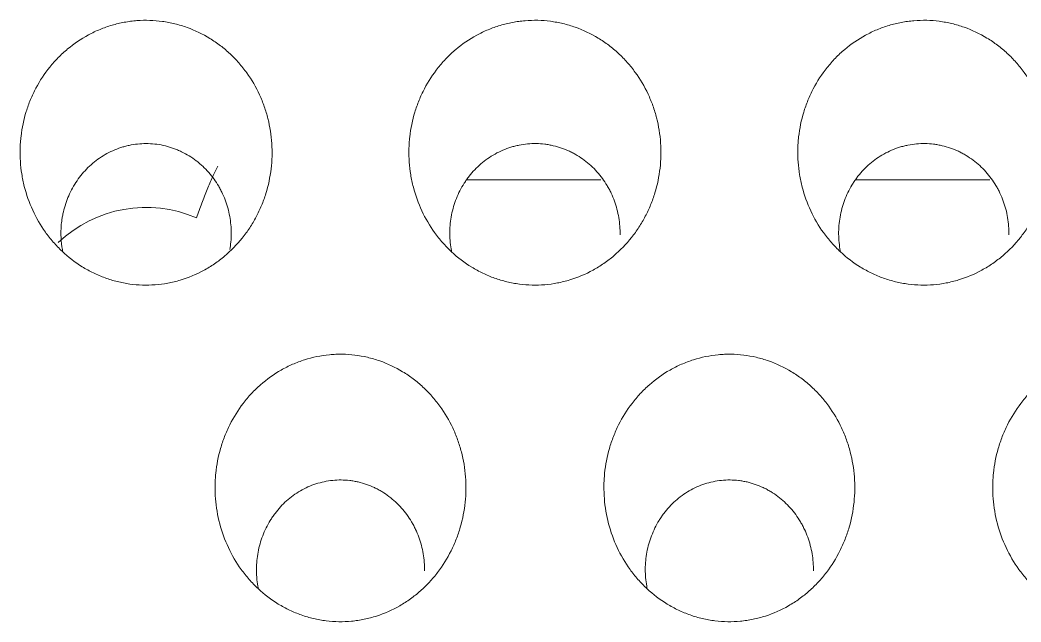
# Model space of a CAD drawing. Header units: inches. Extents: x 3778 to 56227, y -16914 to 35091.
# Drawn here: x 42597.92 to 42605.61, y -12669.03 to -12664.4 of the extents above; entities that cross this region are included whole.
import ezdxf

# ---------------------------------------------------------------- set-up
doc = ezdxf.new("R2010")
doc.units = ezdxf.units.IN
doc.header["$LTSCALE"] = 100
doc.header["$MEASUREMENT"] = 0
doc.layers.add('2-con', color=2, linetype='Continuous')
doc.layers.add('mark-B', color=2, linetype='Continuous', lineweight=20)

# ---------------------------------------------------------------- blocks, each defined once
blk = doc.blocks.new('무풍1WAY 대형')
at = {"layer": 'mark-B'}
for p, q in [((79.7084, -413.3262), (78.6747, -413.3262)), ((82.6961, -413.3262), (81.6624, -413.3262))]:
    blk.add_line(p, q, dxfattribs=at)
blk.add_ellipse((85.1575, -412.0844), major_axis=(0, -1.0288), ratio=0.971746, start_param=5.885974, end_param=7.024212, dxfattribs=at)
for points, knots in [([(78.4519, -410.3292), (78.4903, -410.3826), (78.523, -410.4387), (78.5778, -410.5559), (78.6, -410.617), (78.6333, -410.7441), (78.644, -410.8083), (78.6516, -410.9052), (78.6527, -410.9377), (78.6521, -410.9866), (78.6516, -411.0029), (78.6498, -411.0357), (78.6485, -411.0521), (78.6403, -411.1334), (78.628, -411.197), (78.6012, -411.2905), (78.5908, -411.3213), (78.5671, -411.3821), (78.5537, -411.4123), (78.5099, -411.4998), (78.4757, -411.5547), (78.4165, -411.632), (78.3955, -411.6569), (78.362, -411.6929), (78.3504, -411.7047), (78.3269, -411.7275), (78.315, -411.7386), (78.2538, -411.7923), (78.2011, -411.83), (78.1304, -411.8703), (78.116, -411.878), (78.0867, -411.8928), (78.0717, -411.8998), (78.0266, -411.9196), (77.9961, -411.9311), (77.9033, -411.9606), (77.8396, -411.9737), (77.7576, -411.9815), (77.7411, -411.9826), (77.7084, -411.9839), (77.6921, -411.9841), (77.6432, -411.9834), (77.5784, -411.979), (77.5141, -411.9676), (77.4661, -411.9564), (77.4501, -411.9522), (77.4186, -411.9431), (77.403, -411.9381), (77.326, -411.9112), (77.2672, -411.8834), (77.1971, -411.841), (77.1832, -411.8321), (77.156, -411.8136), (77.1161, -411.785), (77.0538, -411.7327), (77.0083, -411.6861), (76.965, -411.6372), (76.9444, -411.6114), (76.8868, -411.5319), (76.854, -411.4759), (76.8194, -411.4022), (76.8129, -411.3873), (76.8004, -411.3571), (76.7944, -411.3417), (76.7778, -411.2954), (76.7681, -411.2642), (76.7436, -411.1698), (76.733, -411.1058), (76.7256, -411.0081), (76.7246, -410.9751), (76.7256, -410.9098), (76.7275, -410.8774), (76.7375, -410.7806), (76.7498, -410.7169), (76.7726, -410.6382), (76.7776, -410.6225), (76.7881, -410.5914), (76.8049, -410.5454), (76.8247, -410.5009), (76.8682, -410.414), (76.9024, -410.3588), (76.9622, -410.2803), (76.9833, -410.2552), (77.0276, -410.2075), (77.074, -410.1622), (77.1246, -410.1216), (77.1643, -410.093), (77.1778, -410.0838), (77.2054, -410.066), (77.2195, -410.0574), (77.2906, -410.0165), (77.35, -409.9902), (77.4429, -409.9603), (77.4744, -409.952), (77.5228, -409.942), (77.5391, -409.9391), (77.5715, -409.9342), (77.5877, -409.9322), (77.6688, -409.9246), (77.7339, -409.9254), (77.8153, -409.9355), (77.8317, -409.938), (77.864, -409.9438), (77.9121, -409.9538), (77.9902, -409.9768), (78.0505, -410.0018), (78.0949, -410.0229), (78.1096, -410.0304), (78.1385, -410.0461), (78.1527, -410.0543), (78.2224, -410.0971), (78.2741, -410.1366), (78.3458, -410.2036), (78.3688, -410.2273), (78.4122, -410.2767), (78.4327, -410.3025), (78.4519, -410.3292)], [0, 0, 0, 0, 0.03125, 0.03125, 0.0625, 0.0625, 0.09375, 0.09375, 0.109375, 0.109375, 0.117188, 0.117188, 0.125, 0.125, 0.15625, 0.15625, 0.171875, 0.171875, 0.1875, 0.1875, 0.21875, 0.21875, 0.234375, 0.234375, 0.242188, 0.242188, 0.25, 0.25, 0.28125, 0.28125, 0.289063, 0.289063, 0.296875, 0.296875, 0.3125, 0.3125, 0.34375, 0.34375, 0.351563, 0.351563, 0.359375, 0.359375, 0.375, 0.390625, 0.390625, 0.398438, 0.398438, 0.40625, 0.40625, 0.4375, 0.4375, 0.445313, 0.445313, 0.453125, 0.46875, 0.484375, 0.484375, 0.5, 0.5, 0.53125, 0.53125, 0.539063, 0.539063, 0.546875, 0.546875, 0.5625, 0.5625, 0.59375, 0.59375, 0.609375, 0.609375, 0.625, 0.625, 0.65625, 0.65625, 0.664063, 0.664063, 0.671875, 0.6875, 0.6875, 0.71875, 0.71875, 0.734375, 0.734375, 0.75, 0.765625, 0.765625, 0.773437, 0.773437, 0.78125, 0.78125, 0.8125, 0.8125, 0.828125, 0.828125, 0.835937, 0.835937, 0.84375, 0.84375, 0.875, 0.875, 0.882812, 0.882812, 0.890625, 0.90625, 0.921875, 0.921875, 0.929687, 0.929687, 0.9375, 0.9375, 0.96875, 0.96875, 0.984375, 0.984375, 1, 1, 1, 1]), ([(81.4394, -410.3292), (81.4779, -410.3826), (81.5106, -410.4387), (81.5654, -410.5559), (81.5875, -410.617), (81.6208, -410.7441), (81.6315, -410.8083), (81.6391, -410.9052), (81.6402, -410.9377), (81.6397, -410.9866), (81.6391, -411.0029), (81.6373, -411.0357), (81.636, -411.0521), (81.6278, -411.1334), (81.6156, -411.197), (81.5887, -411.2905), (81.5783, -411.3213), (81.5546, -411.3821), (81.5413, -411.4123), (81.4975, -411.4998), (81.4632, -411.5547), (81.4041, -411.632), (81.3831, -411.6569), (81.3495, -411.6929), (81.338, -411.7047), (81.3145, -411.7275), (81.3025, -411.7386), (81.2414, -411.7923), (81.1887, -411.83), (81.1179, -411.8703), (81.1035, -411.878), (81.0742, -411.8928), (81.0593, -411.8998), (81.0142, -411.9196), (80.9837, -411.9311), (80.8908, -411.9606), (80.8271, -411.9737), (80.7451, -411.9815), (80.7287, -411.9826), (80.696, -411.9839), (80.6796, -411.9841), (80.6308, -411.9834), (80.5659, -411.979), (80.5016, -411.9676), (80.4536, -411.9564), (80.4376, -411.9522), (80.4061, -411.9431), (80.3905, -411.9381), (80.3135, -411.9112), (80.2547, -411.8834), (80.1846, -411.841), (80.1707, -411.8321), (80.1436, -411.8136), (80.1037, -411.785), (80.0414, -411.7327), (79.9959, -411.6861), (79.9526, -411.6372), (79.9319, -411.6114), (79.8744, -411.5319), (79.8415, -411.4759), (79.807, -411.4022), (79.8004, -411.3873), (79.7879, -411.3571), (79.782, -411.3417), (79.7653, -411.2954), (79.7557, -411.2642), (79.7311, -411.1698), (79.7205, -411.1058), (79.7132, -411.0081), (79.7122, -410.9751), (79.7131, -410.9098), (79.715, -410.8774), (79.7251, -410.7806), (79.7374, -410.7169), (79.7602, -410.6382), (79.7651, -410.6225), (79.7756, -410.5914), (79.7924, -410.5454), (79.8122, -410.5009), (79.8557, -410.414), (79.89, -410.3588), (79.9498, -410.2803), (79.9709, -410.2552), (80.0151, -410.2075), (80.0615, -410.1622), (80.1122, -410.1216), (80.1519, -410.093), (80.1654, -410.0838), (80.193, -410.066), (80.2071, -410.0574), (80.2782, -410.0165), (80.3376, -409.9902), (80.4304, -409.9603), (80.462, -409.952), (80.5104, -409.942), (80.5266, -409.9391), (80.559, -409.9342), (80.5752, -409.9322), (80.6564, -409.9246), (80.7214, -409.9254), (80.8029, -409.9355), (80.8192, -409.938), (80.8516, -409.9438), (80.8997, -409.9538), (80.9778, -409.9768), (81.0381, -410.0018), (81.0824, -410.0229), (81.0971, -410.0304), (81.1261, -410.0461), (81.1403, -410.0543), (81.21, -410.0971), (81.2617, -410.1366), (81.3334, -410.2036), (81.3564, -410.2273), (81.3998, -410.2767), (81.4202, -410.3025), (81.4394, -410.3292)], [0, 0, 0, 0, 0.03125, 0.03125, 0.0625, 0.0625, 0.09375, 0.09375, 0.109375, 0.109375, 0.117188, 0.117188, 0.125, 0.125, 0.15625, 0.15625, 0.171875, 0.171875, 0.1875, 0.1875, 0.21875, 0.21875, 0.234375, 0.234375, 0.242188, 0.242188, 0.25, 0.25, 0.28125, 0.28125, 0.289063, 0.289063, 0.296875, 0.296875, 0.3125, 0.3125, 0.34375, 0.34375, 0.351563, 0.351563, 0.359375, 0.359375, 0.375, 0.390625, 0.390625, 0.398438, 0.398438, 0.40625, 0.40625, 0.4375, 0.4375, 0.445313, 0.445313, 0.453125, 0.46875, 0.484375, 0.484375, 0.5, 0.5, 0.53125, 0.53125, 0.539063, 0.539063, 0.546875, 0.546875, 0.5625, 0.5625, 0.59375, 0.59375, 0.609375, 0.609375, 0.625, 0.625, 0.65625, 0.65625, 0.664063, 0.664063, 0.671875, 0.6875, 0.6875, 0.71875, 0.71875, 0.734375, 0.734375, 0.75, 0.765625, 0.765625, 0.773438, 0.773438, 0.78125, 0.78125, 0.8125, 0.8125, 0.828125, 0.828125, 0.835938, 0.835938, 0.84375, 0.84375, 0.875, 0.875, 0.882813, 0.882813, 0.890625, 0.90625, 0.921875, 0.921875, 0.929687, 0.929687, 0.9375, 0.9375, 0.96875, 0.96875, 0.984375, 0.984375, 1, 1, 1, 1]), ([(84.427, -410.3292), (84.4654, -410.3826), (84.4981, -410.4387), (84.5529, -410.5559), (84.5751, -410.617), (84.6084, -410.7441), (84.6191, -410.8083), (84.6267, -410.9052), (84.6278, -410.9377), (84.6272, -410.9866), (84.6267, -411.0029), (84.6249, -411.0357), (84.6236, -411.0521), (84.6154, -411.1334), (84.6031, -411.197), (84.5763, -411.2905), (84.5659, -411.3213), (84.5422, -411.3821), (84.5288, -411.4123), (84.485, -411.4998), (84.4508, -411.5547), (84.3916, -411.632), (84.3706, -411.6569), (84.3371, -411.6929), (84.3255, -411.7047), (84.302, -411.7275), (84.2901, -411.7386), (84.2289, -411.7923), (84.1762, -411.83), (84.1055, -411.8703), (84.0911, -411.878), (84.0618, -411.8928), (84.0468, -411.8998), (84.0017, -411.9196), (83.9712, -411.9311), (83.8784, -411.9606), (83.8147, -411.9737), (83.7327, -411.9815), (83.7162, -411.9826), (83.6835, -411.9839), (83.6672, -411.9841), (83.6183, -411.9834), (83.5534, -411.979), (83.4892, -411.9676), (83.4412, -411.9564), (83.4252, -411.9522), (83.3937, -411.9431), (83.3781, -411.9381), (83.3011, -411.9112), (83.2422, -411.8834), (83.1722, -411.841), (83.1583, -411.8321), (83.1311, -411.8136), (83.0912, -411.785), (83.0289, -411.7327), (82.9834, -411.6861), (82.9401, -411.6372), (82.9195, -411.6114), (82.8619, -411.5319), (82.8291, -411.4759), (82.7945, -411.4022), (82.788, -411.3873), (82.7755, -411.3571), (82.7695, -411.3417), (82.7529, -411.2954), (82.7432, -411.2642), (82.7187, -411.1698), (82.7081, -411.1058), (82.7007, -411.0081), (82.6997, -410.9751), (82.7007, -410.9098), (82.7026, -410.8774), (82.7126, -410.7806), (82.7249, -410.7169), (82.7477, -410.6382), (82.7527, -410.6225), (82.7632, -410.5914), (82.78, -410.5454), (82.7998, -410.5009), (82.8433, -410.414), (82.8775, -410.3588), (82.9373, -410.2803), (82.9584, -410.2552), (83.0027, -410.2075), (83.0491, -410.1622), (83.0997, -410.1216), (83.1394, -410.093), (83.1529, -410.0838), (83.1805, -410.066), (83.1946, -410.0574), (83.2657, -410.0165), (83.3251, -409.9902), (83.418, -409.9603), (83.4495, -409.952), (83.4979, -409.942), (83.5142, -409.9391), (83.5466, -409.9342), (83.5628, -409.9322), (83.6439, -409.9246), (83.709, -409.9254), (83.7904, -409.9355), (83.8068, -409.938), (83.8391, -409.9438), (83.8872, -409.9538), (83.9653, -409.9768), (84.0256, -410.0018), (84.07, -410.0229), (84.0847, -410.0304), (84.1136, -410.0461), (84.1278, -410.0543), (84.1975, -410.0971), (84.2492, -410.1366), (84.3209, -410.2036), (84.3439, -410.2273), (84.3873, -410.2767), (84.4078, -410.3025), (84.427, -410.3292)], [0, 0, 0, 0, 0.03125, 0.03125, 0.0625, 0.0625, 0.09375, 0.09375, 0.109375, 0.109375, 0.117187, 0.117187, 0.125, 0.125, 0.15625, 0.15625, 0.171875, 0.171875, 0.1875, 0.1875, 0.21875, 0.21875, 0.234375, 0.234375, 0.242187, 0.242187, 0.25, 0.25, 0.28125, 0.28125, 0.289062, 0.289062, 0.296875, 0.296875, 0.3125, 0.3125, 0.34375, 0.34375, 0.351562, 0.351562, 0.359375, 0.359375, 0.375, 0.390625, 0.390625, 0.398437, 0.398437, 0.40625, 0.40625, 0.4375, 0.4375, 0.445312, 0.445312, 0.453125, 0.46875, 0.484375, 0.484375, 0.5, 0.5, 0.53125, 0.53125, 0.539062, 0.539062, 0.546875, 0.546875, 0.5625, 0.5625, 0.59375, 0.59375, 0.609375, 0.609375, 0.625, 0.625, 0.65625, 0.65625, 0.664062, 0.664062, 0.671875, 0.6875, 0.6875, 0.71875, 0.71875, 0.734375, 0.734375, 0.75, 0.765625, 0.765625, 0.773437, 0.773437, 0.78125, 0.78125, 0.8125, 0.8125, 0.828125, 0.828125, 0.835937, 0.835937, 0.84375, 0.84375, 0.875, 0.875, 0.882812, 0.882812, 0.890625, 0.90625, 0.921875, 0.921875, 0.929688, 0.929688, 0.9375, 0.9375, 0.96875, 0.96875, 0.984375, 0.984375, 1, 1, 1, 1]), ([(81.3074, -410.1795), (81.3088, -410.1866), (81.3102, -410.1937), (81.3151, -410.2223), (81.3178, -410.244), (81.3205, -410.2769), (81.3212, -410.2879), (81.322, -410.3099), (81.3222, -410.3209), (81.3217, -410.3756), (81.3176, -410.4189), (81.3056, -410.4833), (81.3006, -410.5046), (81.2886, -410.547), (81.2817, -410.5679), (81.2583, -410.6291), (81.2391, -410.6681), (81.2106, -410.7146), (81.2046, -410.7238), (81.1923, -410.742), (81.1858, -410.751), (81.1659, -410.7774), (81.1519, -410.7942), (81.1076, -410.8424), (81.0752, -410.8714), (81.022, -410.9101), (81.0034, -410.9222), (80.9654, -410.9443), (80.9265, -410.9642), (80.8858, -410.9799), (80.8443, -410.9934), (80.823, -410.9991), (80.7581, -411.0128), (80.7146, -411.0171), (80.6491, -411.0166), (80.6272, -411.0152), (80.5942, -411.0113), (80.5833, -411.0097), (80.5616, -411.0059), (80.5508, -411.0038), (80.4975, -410.9915), (80.4562, -410.9772), (80.4063, -410.9538), (80.3964, -410.9488), (80.3769, -410.9384), (80.3483, -410.9221), (80.3031, -410.8915), (80.2695, -410.8634), (80.2372, -410.8335), (80.2217, -410.8176), (80.178, -410.7684), (80.1524, -410.733), (80.1245, -410.6859), (80.1192, -410.6763), (80.1089, -410.6568), (80.1039, -410.6469), (80.0899, -410.617), (80.0815, -410.5968), (80.0592, -410.5353), (80.0481, -410.4931), (80.037, -410.4279), (80.0343, -410.406), (80.0309, -410.3621), (80.0301, -410.3401), (80.0304, -410.318)], [0, 0, 0, 0, 0.009669, 0.009669, 0.038797, 0.038797, 0.053361, 0.053361, 0.067924, 0.067924, 0.126179, 0.126179, 0.155306, 0.155306, 0.184434, 0.184434, 0.242688, 0.242688, 0.257252, 0.257252, 0.271816, 0.271816, 0.300943, 0.300943, 0.359198, 0.359198, 0.388325, 0.388325, 0.417453, 0.44658, 0.44658, 0.475707, 0.475707, 0.533962, 0.533962, 0.563089, 0.563089, 0.577653, 0.577653, 0.592217, 0.592217, 0.650472, 0.650472, 0.665035, 0.665035, 0.679599, 0.708726, 0.737854, 0.737854, 0.766981, 0.766981, 0.825236, 0.825236, 0.839799, 0.839799, 0.854363, 0.854363, 0.883491, 0.883491, 0.941745, 0.941745, 0.970873, 0.970873, 1, 1, 1, 1]), ([(84.295, -410.1795), (84.2964, -410.1866), (84.2977, -410.1937), (84.3026, -410.2223), (84.3054, -410.244), (84.3081, -410.2769), (84.3087, -410.2879), (84.3095, -410.3099), (84.3097, -410.3209), (84.3093, -410.3756), (84.3051, -410.4189), (84.2931, -410.4833), (84.2881, -410.5046), (84.2762, -410.547), (84.2693, -410.5679), (84.2458, -410.6291), (84.2267, -410.6681), (84.1981, -410.7146), (84.1922, -410.7238), (84.1798, -410.742), (84.1734, -410.751), (84.1535, -410.7774), (84.1394, -410.7942), (84.0952, -410.8424), (84.0628, -410.8714), (84.0096, -410.9101), (83.9909, -410.9222), (83.9529, -410.9443), (83.914, -410.9642), (83.8734, -410.9799), (83.8318, -410.9934), (83.8106, -410.9991), (83.7456, -411.0128), (83.7021, -411.0171), (83.6366, -411.0166), (83.6147, -411.0152), (83.5818, -411.0113), (83.5708, -411.0097), (83.5491, -411.0059), (83.5384, -411.0038), (83.485, -410.9915), (83.4437, -410.9772), (83.3938, -410.9538), (83.3839, -410.9488), (83.3645, -410.9384), (83.3358, -410.9221), (83.2906, -410.8915), (83.257, -410.8634), (83.2247, -410.8335), (83.2092, -410.8176), (83.1656, -410.7684), (83.14, -410.733), (83.1121, -410.6859), (83.1067, -410.6763), (83.0964, -410.6568), (83.0915, -410.6469), (83.0774, -410.617), (83.0691, -410.5968), (83.0467, -410.5353), (83.0356, -410.4931), (83.0246, -410.4279), (83.0219, -410.406), (83.0184, -410.3621), (83.0177, -410.3401), (83.0179, -410.318)], [0, 0, 0, 0, 0.009669, 0.009669, 0.038797, 0.038797, 0.053361, 0.053361, 0.067924, 0.067924, 0.126179, 0.126179, 0.155306, 0.155306, 0.184434, 0.184434, 0.242688, 0.242688, 0.257252, 0.257252, 0.271816, 0.271816, 0.300943, 0.300943, 0.359198, 0.359198, 0.388325, 0.388325, 0.417453, 0.44658, 0.44658, 0.475707, 0.475707, 0.533962, 0.533962, 0.563089, 0.563089, 0.577653, 0.577653, 0.592217, 0.592217, 0.650472, 0.650472, 0.665035, 0.665035, 0.679599, 0.708726, 0.737854, 0.737854, 0.766981, 0.766981, 0.825236, 0.825236, 0.839799, 0.839799, 0.854363, 0.854363, 0.883491, 0.883491, 0.941745, 0.941745, 0.970873, 0.970873, 1, 1, 1, 1]), ([(79.953, -412.9192), (79.9913, -412.9724), (80.0239, -413.0283), (80.0784, -413.145), (80.1002, -413.2059), (80.1248, -413.3009), (80.1315, -413.3328), (80.1419, -413.3967), (80.1493, -413.4609), (80.151, -413.5256), (80.15, -413.5743), (80.1493, -413.5905), (80.1472, -413.6231), (80.1458, -413.6394), (80.1367, -413.7203), (80.1237, -413.7836), (80.0956, -413.8762), (80.0848, -413.9068), (80.0664, -413.952), (80.0598, -413.967), (80.0461, -413.9967), (80.0389, -414.0113), (80.0013, -414.0832), (79.9661, -414.1373), (79.9057, -414.2133), (79.8842, -414.2377), (79.85, -414.273), (79.8383, -414.2845), (79.8145, -414.3067), (79.8023, -414.3175), (79.7404, -414.3698), (79.6871, -414.4064), (79.6156, -414.4454), (79.601, -414.4528), (79.5715, -414.467), (79.5565, -414.4738), (79.5112, -414.4926), (79.45, -414.5145), (79.3871, -414.5299), (79.3392, -414.539), (79.3231, -414.5416), (79.2907, -414.546), (79.2744, -414.5478), (79.1924, -414.5545), (79.1275, -414.5529), (79.0309, -414.5403), (78.9988, -414.5344), (78.9509, -414.523), (78.935, -414.5187), (78.9036, -414.5095), (78.8881, -414.5044), (78.8114, -414.4773), (78.7527, -414.4495), (78.6829, -414.4071), (78.669, -414.3982), (78.6419, -414.3798), (78.6021, -414.3513), (78.54, -414.2992), (78.4946, -414.2528), (78.4623, -414.2162), (78.4517, -414.2038), (78.4312, -414.1782), (78.4213, -414.1652), (78.3735, -414.0992), (78.3407, -414.0434), (78.2995, -413.9553), (78.2871, -413.9252), (78.2651, -413.8636), (78.2556, -413.8325), (78.2315, -413.7384), (78.2212, -413.6746), (78.2146, -413.5773), (78.2139, -413.5445), (78.2154, -413.4794), (78.2176, -413.4471), (78.2286, -413.3509), (78.2417, -413.2875), (78.2655, -413.2094), (78.2706, -413.1938), (78.2816, -413.1631), (78.299, -413.1175), (78.3331, -413.0442), (78.3656, -412.9884), (78.392, -412.9476), (78.4012, -412.9341), (78.4202, -412.9076), (78.4301, -412.8946), (78.481, -412.8303), (78.526, -412.7837), (78.5999, -412.7209), (78.6256, -412.7011), (78.6659, -412.6733), (78.6795, -412.6643), (78.7075, -412.647), (78.7217, -412.6388), (78.7932, -412.5994), (78.8529, -412.5742), (78.9462, -412.5459), (78.9779, -412.538), (79.0425, -412.5257), (79.0749, -412.5213), (79.1721, -412.5133), (79.237, -412.5148), (79.3183, -412.5255), (79.3346, -412.5281), (79.3668, -412.5341), (79.4147, -412.5444), (79.4925, -412.5677), (79.5526, -412.5927), (79.5969, -412.6139), (79.6116, -412.6214), (79.6404, -412.6371), (79.6545, -412.6453), (79.724, -412.688), (79.7756, -412.7273), (79.8471, -412.7941), (79.8701, -412.8177), (79.9134, -412.8669), (79.9338, -412.8926), (79.953, -412.9192)], [0, 0, 0, 0, 0.03125, 0.03125, 0.0625, 0.0625, 0.078125, 0.078125, 0.09375, 0.109375, 0.109375, 0.117188, 0.117188, 0.125, 0.125, 0.15625, 0.15625, 0.171875, 0.171875, 0.179688, 0.179688, 0.1875, 0.1875, 0.21875, 0.21875, 0.234375, 0.234375, 0.242188, 0.242188, 0.25, 0.25, 0.28125, 0.28125, 0.289063, 0.289063, 0.296875, 0.296875, 0.3125, 0.328125, 0.328125, 0.335938, 0.335938, 0.34375, 0.34375, 0.375, 0.375, 0.390625, 0.390625, 0.398438, 0.398438, 0.40625, 0.40625, 0.4375, 0.4375, 0.445313, 0.445313, 0.453125, 0.46875, 0.484375, 0.484375, 0.492188, 0.492188, 0.5, 0.5, 0.53125, 0.53125, 0.546875, 0.546875, 0.5625, 0.5625, 0.59375, 0.59375, 0.609375, 0.609375, 0.625, 0.625, 0.65625, 0.65625, 0.664063, 0.664063, 0.671875, 0.6875, 0.703125, 0.703125, 0.710937, 0.710937, 0.71875, 0.71875, 0.75, 0.75, 0.765625, 0.765625, 0.773437, 0.773437, 0.78125, 0.78125, 0.8125, 0.8125, 0.828125, 0.828125, 0.84375, 0.84375, 0.875, 0.875, 0.882812, 0.882812, 0.890625, 0.90625, 0.921875, 0.921875, 0.929687, 0.929687, 0.9375, 0.9375, 0.96875, 0.96875, 0.984375, 0.984375, 1, 1, 1, 1]), ([(82.9405, -412.9192), (82.9789, -412.9724), (83.0114, -413.0283), (83.0659, -413.145), (83.0878, -413.2059), (83.1123, -413.3009), (83.119, -413.3328), (83.1294, -413.3967), (83.1369, -413.4609), (83.1385, -413.5256), (83.1376, -413.5743), (83.1369, -413.5905), (83.1348, -413.6231), (83.1333, -413.6394), (83.1243, -413.7203), (83.1113, -413.7836), (83.0832, -413.8762), (83.0724, -413.9068), (83.0539, -413.952), (83.0474, -413.967), (83.0336, -413.9967), (83.0264, -414.0113), (82.9888, -414.0832), (82.9537, -414.1373), (82.8932, -414.2133), (82.8718, -414.2377), (82.8376, -414.273), (82.8258, -414.2845), (82.802, -414.3067), (82.7899, -414.3175), (82.7279, -414.3698), (82.6746, -414.4064), (82.6031, -414.4454), (82.5886, -414.4528), (82.559, -414.467), (82.544, -414.4738), (82.4988, -414.4926), (82.4376, -414.5145), (82.3746, -414.5299), (82.3267, -414.539), (82.3107, -414.5416), (82.2783, -414.546), (82.2619, -414.5478), (82.18, -414.5545), (82.115, -414.5529), (82.0184, -414.5403), (81.9863, -414.5344), (81.9384, -414.523), (81.9225, -414.5187), (81.8911, -414.5095), (81.8756, -414.5044), (81.7989, -414.4773), (81.7403, -414.4495), (81.6704, -414.4071), (81.6566, -414.3982), (81.6295, -414.3798), (81.5897, -414.3513), (81.5276, -414.2992), (81.4822, -414.2528), (81.4498, -414.2162), (81.4393, -414.2038), (81.4188, -414.1782), (81.4088, -414.1652), (81.361, -414.0992), (81.3283, -414.0434), (81.2871, -413.9553), (81.2747, -413.9252), (81.2526, -413.8636), (81.2431, -413.8325), (81.219, -413.7384), (81.2088, -413.6746), (81.2021, -413.5773), (81.2014, -413.5445), (81.2029, -413.4794), (81.2051, -413.4471), (81.2162, -413.3509), (81.2292, -413.2875), (81.253, -413.2094), (81.2582, -413.1938), (81.2691, -413.1631), (81.2866, -413.1175), (81.3206, -413.0442), (81.3531, -412.9884), (81.3796, -412.9476), (81.3887, -412.9341), (81.4077, -412.9076), (81.4176, -412.8946), (81.4686, -412.8303), (81.5136, -412.7837), (81.5875, -412.7209), (81.6132, -412.7011), (81.6534, -412.6733), (81.6671, -412.6643), (81.695, -412.647), (81.7092, -412.6388), (81.7808, -412.5994), (81.8404, -412.5742), (81.9337, -412.5459), (81.9654, -412.538), (82.0301, -412.5257), (82.0624, -412.5213), (82.1596, -412.5133), (82.2246, -412.5148), (82.3059, -412.5255), (82.3222, -412.5281), (82.3544, -412.5341), (82.4023, -412.5444), (82.4801, -412.5677), (82.5402, -412.5927), (82.5845, -412.6139), (82.5991, -412.6214), (82.6279, -412.6371), (82.6421, -412.6453), (82.7116, -412.688), (82.7631, -412.7273), (82.8347, -412.7941), (82.8576, -412.8177), (82.9009, -412.8669), (82.9213, -412.8926), (82.9405, -412.9192)], [0, 0, 0, 0, 0.03125, 0.03125, 0.0625, 0.0625, 0.078125, 0.078125, 0.09375, 0.109375, 0.109375, 0.117187, 0.117187, 0.125, 0.125, 0.15625, 0.15625, 0.171875, 0.171875, 0.179687, 0.179687, 0.1875, 0.1875, 0.21875, 0.21875, 0.234375, 0.234375, 0.242187, 0.242187, 0.25, 0.25, 0.28125, 0.28125, 0.289062, 0.289062, 0.296875, 0.296875, 0.3125, 0.328125, 0.328125, 0.335937, 0.335937, 0.34375, 0.34375, 0.375, 0.375, 0.390625, 0.390625, 0.398437, 0.398437, 0.40625, 0.40625, 0.4375, 0.4375, 0.445312, 0.445312, 0.453125, 0.46875, 0.484375, 0.484375, 0.492188, 0.492188, 0.5, 0.5, 0.53125, 0.53125, 0.546875, 0.546875, 0.5625, 0.5625, 0.59375, 0.59375, 0.609375, 0.609375, 0.625, 0.625, 0.65625, 0.65625, 0.664063, 0.664063, 0.671875, 0.6875, 0.703125, 0.703125, 0.710938, 0.710938, 0.71875, 0.71875, 0.75, 0.75, 0.765625, 0.765625, 0.773438, 0.773438, 0.78125, 0.78125, 0.8125, 0.8125, 0.828125, 0.828125, 0.84375, 0.84375, 0.875, 0.875, 0.882813, 0.882813, 0.890625, 0.90625, 0.921875, 0.921875, 0.929688, 0.929688, 0.9375, 0.9375, 0.96875, 0.96875, 0.984375, 0.984375, 1, 1, 1, 1]), ([(85.9313, -412.9237), (85.9694, -412.9771), (86.0016, -413.0332), (86.0555, -413.1502), (86.077, -413.2112), (86.1011, -413.3063), (86.1076, -413.3383), (86.1177, -413.4023), (86.1248, -413.4665), (86.1261, -413.5311), (86.1249, -413.5798), (86.1241, -413.5961), (86.1218, -413.6286), (86.1203, -413.6449), (86.1108, -413.7258), (86.0975, -413.789), (86.0689, -413.8815), (86.058, -413.912), (86.0393, -413.9571), (86.0327, -413.9721), (86.0188, -414.0016), (86.0115, -414.0162), (85.9735, -414.088), (85.938, -414.1419), (85.8772, -414.2175), (85.8556, -414.2418), (85.8211, -414.2769), (85.8094, -414.2883), (85.7854, -414.3104), (85.7732, -414.3211), (85.711, -414.3731), (85.6574, -414.4094), (85.5857, -414.4479), (85.5712, -414.4553), (85.5415, -414.4693), (85.5264, -414.476), (85.4811, -414.4946), (85.4198, -414.5161), (85.3567, -414.5311), (85.3088, -414.5399), (85.2927, -414.5425), (85.2603, -414.5467), (85.2439, -414.5483), (85.1619, -414.5546), (85.097, -414.5525), (85.0004, -414.5394), (84.9684, -414.5333), (84.9206, -414.5216), (84.9047, -414.5172), (84.8734, -414.5078), (84.8579, -414.5026), (84.7813, -414.4751), (84.7229, -414.4469), (84.6533, -414.4041), (84.6395, -414.3951), (84.6125, -414.3766), (84.5728, -414.3478), (84.511, -414.2954), (84.4659, -414.2487), (84.423, -414.1998), (84.4026, -414.174), (84.3456, -414.0945), (84.3132, -414.0385), (84.2724, -413.9502), (84.2602, -413.92), (84.2385, -413.8583), (84.2292, -413.8272), (84.2056, -413.7329), (84.1956, -413.6691), (84.1895, -413.5717), (84.1889, -413.5389), (84.1908, -413.4739), (84.1932, -413.4416), (84.2047, -413.3454), (84.2181, -413.2821), (84.2423, -413.2041), (84.2475, -413.1886), (84.2586, -413.1579), (84.2763, -413.1124), (84.3107, -413.0393), (84.3436, -412.9836), (84.3791, -412.9294), (84.3983, -412.9029), (84.4599, -412.8262), (84.5051, -412.7798), (84.5794, -412.7174), (84.6052, -412.6978), (84.6456, -412.6702), (84.6593, -412.6613), (84.6874, -412.6442), (84.7016, -412.636), (84.7734, -412.5971), (84.8332, -412.5723), (84.9266, -412.5445), (84.9584, -412.5368), (85.0232, -412.5248), (85.0555, -412.5206), (85.1528, -412.5132), (85.2177, -412.5151), (85.299, -412.5263), (85.3152, -412.529), (85.3474, -412.5353), (85.3952, -412.5458), (85.4729, -412.5696), (85.5328, -412.595), (85.577, -412.6164), (85.5916, -412.624), (85.6203, -412.6399), (85.6344, -412.6482), (85.7036, -412.6912), (85.755, -412.7309), (85.8262, -412.798), (85.849, -412.8218), (85.892, -412.8712), (85.9123, -412.897), (85.9313, -412.9237)], [0, 0, 0, 0, 0.03125, 0.03125, 0.0625, 0.0625, 0.078125, 0.078125, 0.09375, 0.109375, 0.109375, 0.117187, 0.117187, 0.125, 0.125, 0.15625, 0.15625, 0.171875, 0.171875, 0.179687, 0.179687, 0.1875, 0.1875, 0.21875, 0.21875, 0.234375, 0.234375, 0.242187, 0.242187, 0.25, 0.25, 0.28125, 0.28125, 0.289062, 0.289062, 0.296875, 0.296875, 0.3125, 0.328125, 0.328125, 0.335937, 0.335937, 0.34375, 0.34375, 0.375, 0.375, 0.390625, 0.390625, 0.398437, 0.398437, 0.40625, 0.40625, 0.4375, 0.4375, 0.445312, 0.445312, 0.453125, 0.46875, 0.484375, 0.484375, 0.5, 0.5, 0.53125, 0.53125, 0.546875, 0.546875, 0.5625, 0.5625, 0.59375, 0.59375, 0.609375, 0.609375, 0.625, 0.625, 0.65625, 0.65625, 0.664062, 0.664062, 0.671875, 0.6875, 0.703125, 0.703125, 0.71875, 0.71875, 0.75, 0.75, 0.765625, 0.765625, 0.773437, 0.773437, 0.78125, 0.78125, 0.8125, 0.8125, 0.828125, 0.828125, 0.84375, 0.84375, 0.875, 0.875, 0.882812, 0.882812, 0.890625, 0.90625, 0.921875, 0.921875, 0.929687, 0.929687, 0.9375, 0.9375, 0.96875, 0.96875, 0.984375, 0.984375, 1, 1, 1, 1]), ([(79.8223, -412.771), (79.8238, -412.7785), (79.8252, -412.786), (79.8301, -412.8151), (79.8328, -412.8369), (79.8362, -412.8808), (79.8369, -412.9031), (79.836, -412.969), (79.8314, -413.0125), (79.8187, -413.0769), (79.8135, -413.0983), (79.801, -413.1407), (79.7938, -413.1616), (79.7694, -413.2227), (79.7496, -413.2617), (79.7201, -413.308), (79.714, -413.3171), (79.7013, -413.3351), (79.6947, -413.3441), (79.6742, -413.3702), (79.6599, -413.3869), (79.6146, -413.4345), (79.5815, -413.4631), (79.5272, -413.5012), (79.5083, -413.5131), (79.4698, -413.5346), (79.4304, -413.5539), (79.3893, -413.5692), (79.3577, -413.579), (79.3471, -413.582), (79.3257, -413.5874), (79.3148, -413.5899), (79.2603, -413.6007), (79.2165, -413.6046), (79.1506, -413.6036), (79.1286, -413.6021), (79.0954, -413.598), (79.0844, -413.5964), (79.0626, -413.5925), (79.0518, -413.5903), (78.9982, -413.5778), (78.9567, -413.5634), (78.9065, -413.5399), (78.8965, -413.5349), (78.8769, -413.5245), (78.8481, -413.5082), (78.8025, -413.4775), (78.7687, -413.4494), (78.7362, -413.4196), (78.7205, -413.4037), (78.6764, -413.3544), (78.6506, -413.319), (78.6224, -413.2717), (78.617, -413.2621), (78.6067, -413.2426), (78.6017, -413.2327), (78.5875, -413.2027), (78.579, -413.1824), (78.5566, -413.1206), (78.5454, -413.0783), (78.5345, -413.0129), (78.5319, -412.9909), (78.5286, -412.9468), (78.528, -412.9247), (78.5283, -412.9025)], [0, 0, 0, 0, 0.010161, 0.010161, 0.039274, 0.039274, 0.068387, 0.068387, 0.126613, 0.126613, 0.155725, 0.155725, 0.184838, 0.184838, 0.243064, 0.243064, 0.257621, 0.257621, 0.272177, 0.272177, 0.30129, 0.30129, 0.359516, 0.359516, 0.388629, 0.388629, 0.417742, 0.446855, 0.446855, 0.461411, 0.461411, 0.475968, 0.475968, 0.534193, 0.534193, 0.563306, 0.563306, 0.577863, 0.577863, 0.592419, 0.592419, 0.650645, 0.650645, 0.665201, 0.665201, 0.679758, 0.708871, 0.737984, 0.737984, 0.767097, 0.767097, 0.825323, 0.825323, 0.839879, 0.839879, 0.854435, 0.854435, 0.883548, 0.883548, 0.941774, 0.941774, 0.970887, 0.970887, 1, 1, 1, 1]), ([(82.8098, -412.771), (82.8113, -412.7785), (82.8127, -412.786), (82.8177, -412.8151), (82.8203, -412.8369), (82.8237, -412.8808), (82.8244, -412.9031), (82.8235, -412.969), (82.819, -413.0125), (82.8063, -413.0769), (82.801, -413.0983), (82.7885, -413.1407), (82.7813, -413.1616), (82.757, -413.2227), (82.7371, -413.2617), (82.7077, -413.308), (82.7016, -413.3171), (82.6888, -413.3351), (82.6822, -413.3441), (82.6618, -413.3702), (82.6474, -413.3869), (82.6021, -413.4345), (82.569, -413.4631), (82.5148, -413.5012), (82.4959, -413.5131), (82.4573, -413.5346), (82.4179, -413.5539), (82.3768, -413.5692), (82.3453, -413.579), (82.3347, -413.582), (82.3132, -413.5874), (82.3023, -413.5899), (82.2479, -413.6007), (82.2041, -413.6046), (82.1381, -413.6036), (82.1161, -413.6021), (82.083, -413.598), (82.072, -413.5964), (82.0502, -413.5925), (82.0394, -413.5903), (81.9857, -413.5778), (81.9442, -413.5634), (81.894, -413.5399), (81.884, -413.5349), (81.8645, -413.5245), (81.8356, -413.5082), (81.7901, -413.4775), (81.7562, -413.4494), (81.7237, -413.4196), (81.708, -413.4037), (81.664, -413.3544), (81.6381, -413.319), (81.61, -413.2717), (81.6046, -413.2621), (81.5942, -413.2426), (81.5892, -413.2327), (81.575, -413.2027), (81.5666, -413.1824), (81.5441, -413.1206), (81.533, -413.0783), (81.5221, -413.0129), (81.5194, -412.9909), (81.5161, -412.9468), (81.5155, -412.9247), (81.5159, -412.9025)], [0, 0, 0, 0, 0.010161, 0.010161, 0.039274, 0.039274, 0.068387, 0.068387, 0.126613, 0.126613, 0.155725, 0.155725, 0.184838, 0.184838, 0.243064, 0.243064, 0.257621, 0.257621, 0.272177, 0.272177, 0.30129, 0.30129, 0.359516, 0.359516, 0.388629, 0.388629, 0.417742, 0.446855, 0.446855, 0.461411, 0.461411, 0.475968, 0.475968, 0.534193, 0.534193, 0.563306, 0.563306, 0.577863, 0.577863, 0.592419, 0.592419, 0.650645, 0.650645, 0.665201, 0.665201, 0.679758, 0.708871, 0.737984, 0.737984, 0.767097, 0.767097, 0.825323, 0.825323, 0.839879, 0.839879, 0.854435, 0.854435, 0.883548, 0.883548, 0.941774, 0.941774, 0.970887, 0.970887, 1, 1, 1, 1]), ([(85.5143, -413.4927), (85.4777, -413.5178), (85.4391, -413.5388), (85.3783, -413.5641), (85.3575, -413.5715), (85.3257, -413.581), (85.3149, -413.5839), (85.2934, -413.5891), (85.2826, -413.5915), (85.2284, -413.6015), (85.1847, -413.605), (85.1184, -413.6032), (85.0961, -413.6014), (85.0524, -413.5955), (85.0092, -413.5873), (84.9671, -413.5746), (84.9359, -413.5635), (84.9256, -413.5595), (84.9052, -413.5509), (84.895, -413.5463), (84.8452, -413.5223), (84.8078, -413.4993), (84.7642, -413.4659), (84.7556, -413.459), (84.7387, -413.4447), (84.7304, -413.4373), (84.7062, -413.4146), (84.6909, -413.3987), (84.6476, -413.3492), (84.622, -413.3136), (84.5942, -413.2658), (84.5888, -413.256), (84.5786, -413.2365), (84.5641, -413.2069), (84.5435, -413.1562), (84.5308, -413.1142), (84.5201, -413.0716), (84.5156, -413.0498), (84.5053, -412.9845), (84.5025, -412.9409), (84.5041, -412.8753), (84.5056, -412.8534), (84.5094, -412.8205), (84.5109, -412.8095), (84.5131, -412.7959), (84.5136, -412.7932), (84.514, -412.7906)], [0, 0, 0, 0, 0.084663, 0.084663, 0.126995, 0.126995, 0.148161, 0.148161, 0.169326, 0.169326, 0.25399, 0.25399, 0.296321, 0.296321, 0.338653, 0.380985, 0.380985, 0.40215, 0.40215, 0.423316, 0.423316, 0.507979, 0.507979, 0.529145, 0.529145, 0.550311, 0.550311, 0.592643, 0.592643, 0.677306, 0.677306, 0.698472, 0.698472, 0.719637, 0.761969, 0.804301, 0.804301, 0.846632, 0.846632, 0.931295, 0.931295, 0.973627, 0.973627, 0.994793, 0.994793, 1, 1, 1, 1]), ([(85.7986, -412.7771), (85.8001, -412.7849), (85.8015, -412.7927), (85.8044, -412.8115), (85.8059, -412.8225), (85.8084, -412.8444), (85.8113, -412.8772), (85.8125, -412.9319), (85.8096, -412.9755), (85.8058, -413.0082), (85.8043, -413.0191), (85.8009, -413.0408), (85.7989, -413.0517), (85.7876, -413.1058), (85.7748, -413.1477), (85.75, -413.2083), (85.7408, -413.2281), (85.7205, -413.2671), (85.7092, -413.2863), (85.6732, -413.3417), (85.6459, -413.3759), (85.6002, -413.4231), (85.5842, -413.4381), (85.5504, -413.4666), (85.5327, -413.4802), (85.5143, -413.4927)], [0, 0, 0, 0, 0.029126, 0.029126, 0.069579, 0.069579, 0.110032, 0.190938, 0.271844, 0.271844, 0.312298, 0.312298, 0.352751, 0.352751, 0.514563, 0.514563, 0.595469, 0.595469, 0.676375, 0.676375, 0.838188, 0.838188, 0.919094, 0.919094, 1, 1, 1, 1]), ([(84.7708, -413.0331), (84.7572, -413.0712), (84.7436, -413.1085), (84.7165, -413.1811), (84.7029, -413.2163), (84.6757, -413.284), (84.6621, -413.3164), (84.6416, -413.3619), (84.6348, -413.3765), (84.6212, -413.4044), (84.6143, -413.4177), (84.6075, -413.4301)], [0, 0, 0, 0, 0.25, 0.25, 0.5, 0.5, 0.75, 0.75, 0.875, 0.875, 1, 1, 1, 1])]:
    blk.add_open_spline(points, degree=3, knots=knots, dxfattribs=at)
blk = doc.blocks.new('dpdjzjs')
at = {"layer": 'mark-B', "rotation": 180}
blk.add_blockref('무풍1WAY 대형', (178654.9147, 88751.491), dxfattribs=at)

msp = doc.modelspace()

# ---------------------------------------------------------------- block references
at = {"layer": '2-con'}
msp.add_blockref('dpdjzjs', (-135970.8648, -101830.4424), dxfattribs=at)

doc.saveas('drawing.dxf')
